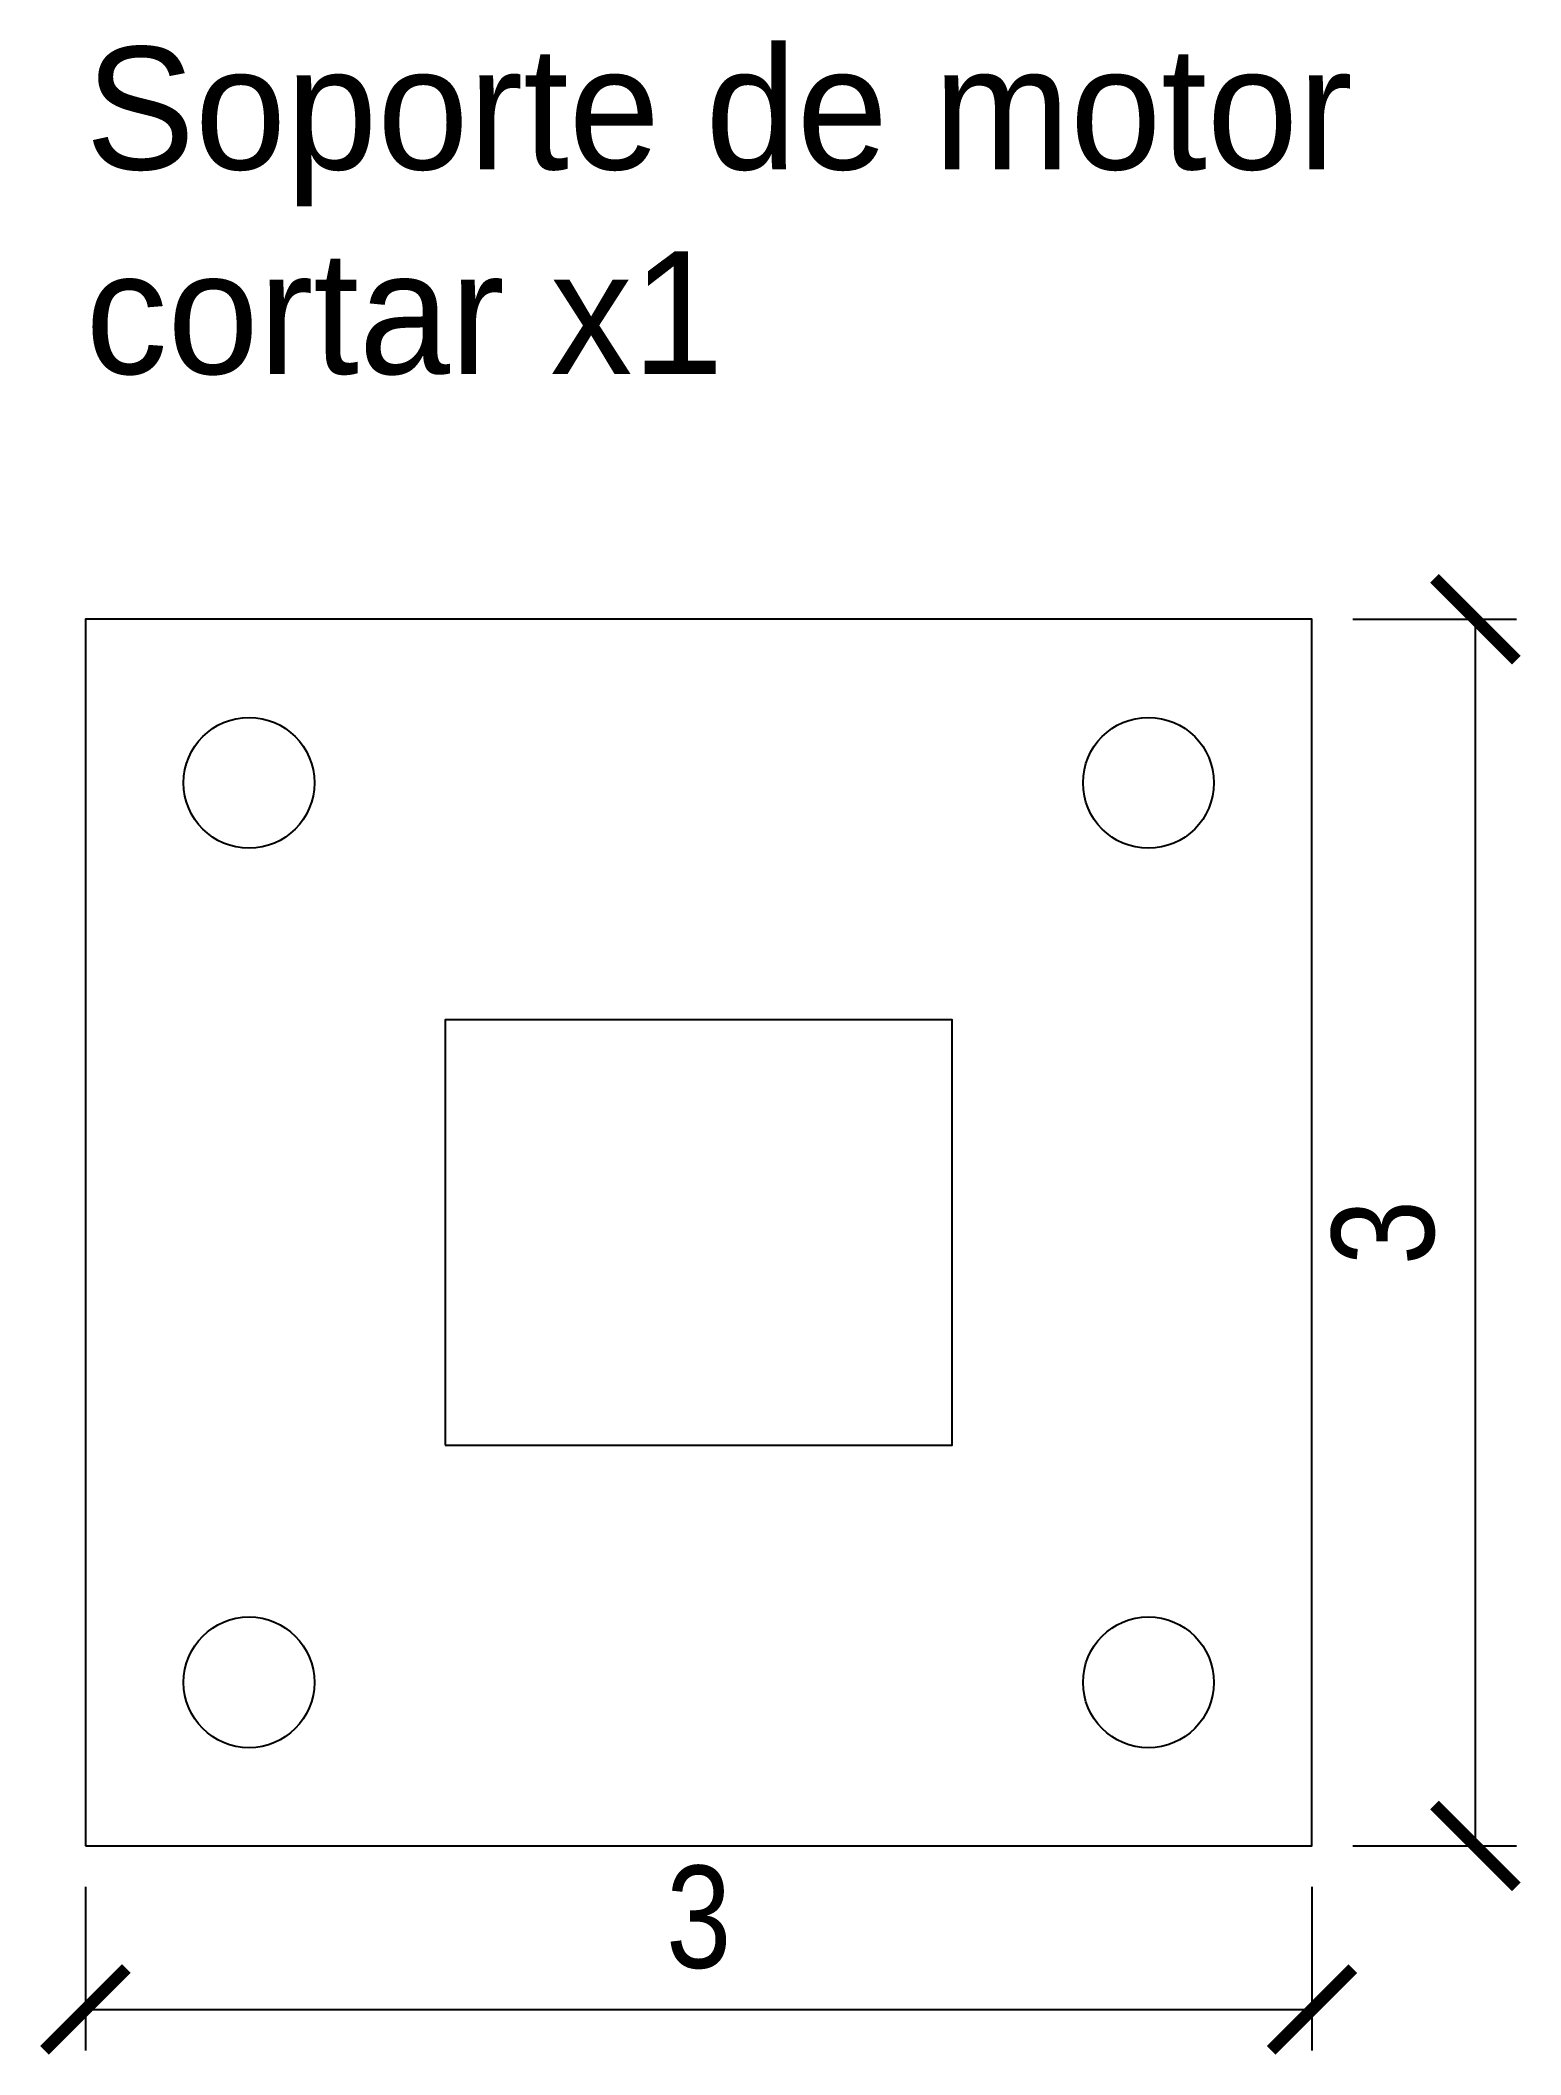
# Model space of a CAD drawing. Header units: centimetres. Extents: x 1.09 to 4.71, y 0.69 to 5.62.
import ezdxf

# ---------------------------------------------------------------- set-up
doc = ezdxf.new("R2010")
doc.units = ezdxf.units.CM
doc.layers.add('CORTE', color=1, linetype='Continuous')
doc.layers.add('ETIQUETA', color=5, linetype='Continuous')
doc.styles.add('OpenSansCondensed-Light', font='OpenSansCondensed-Light.ttf')
doc.dimstyles.new('EZDXF', dxfattribs={"dimtxt": 0.25, "dimasz": 0.175, "dimexe": 0.375, "dimexo": 0.125, "dimgap": 0.1, "dimtad": 1, "dimlfac": 100, "dimzin": 12, "dimdsep": 46, "dimtxsty": 'OpenSansCondensed-Light', "dimblk": 'ARCHTICK', "dimcen": 2.5, "dimazin": 3, "dimtfac": 0.5, "dimtmove": 2, "dimatfit": 3, "dimarcsym": 0})

# ---------------------------------------------------------------- blocks, each defined once
blk = doc.blocks.new('_ARCHTICK')
at = {"color": 0, "linetype": 'ByBlock', "const_width": 0.15}
blk.add_lwpolyline([(-0.5, -0.5), (0.5, 0.5)], dxfattribs=at)

msp = doc.modelspace()

# ---------------------------------------------------------------- linework, layer by layer
at = {"layer": 'CORTE'}
for points in [[(1.2, 1.2), (4.2, 1.2), (4.2, 4.2), (1.2, 4.2)], [(2.08, 2.18), (3.32, 2.18), (3.32, 3.22), (2.08, 3.22)]]:
    msp.add_lwpolyline(points, close=True, dxfattribs=at)
for centre in [(1.6, 3.8), (3.8, 3.8), (1.6, 1.6), (3.8, 1.6)]:
    msp.add_circle(centre, 0.16, dxfattribs=at)

# ---------------------------------------------------------------- texts
at = {"layer": 'ETIQUETA'}
for s, p in [('Soporte de motor', (1.2, 5.3)), ('cortar x1', (1.2, 4.8))]:
    msp.add_text(s, height=0.3, dxfattribs=at).set_placement(p)

# ---------------------------------------------------------------- dimensions: what is measured, and where the dimension line sits
msp.add_linear_dim(base=(4.6, 1.2), p1=(4.2, 1.2), p2=(4.2, 4.2), angle=90, dimstyle='EZDXF', override={"dimtxt": 0.25, "dimasz": 0.2, "dimexe": 0.1, "dimexo": 0.1, "dimdec": 2, "dimlfac": 1, "dimzin": 8}, dxfattribs=at).render()
msp.add_linear_dim(base=(1.2, 0.8), p1=(1.2, 1.2), p2=(4.2, 1.2), dimstyle='EZDXF', override={"dimtxt": 0.25, "dimasz": 0.2, "dimexe": 0.1, "dimexo": 0.1, "dimdec": 2, "dimlfac": 1, "dimzin": 8}, dxfattribs=at).render()

doc.saveas('drawing.dxf')
